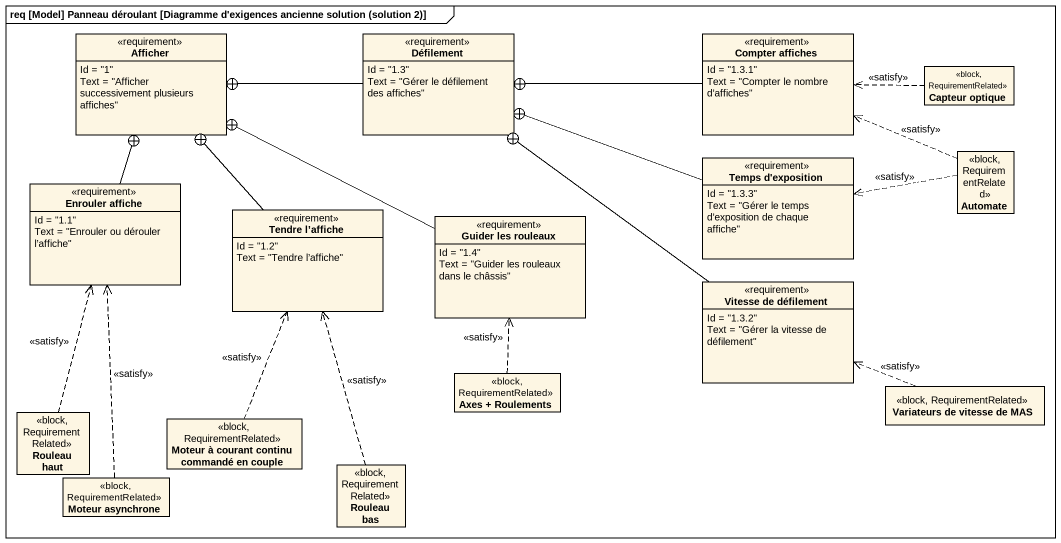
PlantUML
@startuml
mainframe req [Model] Panneau déroulant [Diagramme d'exigences ancienne solution (solution 2)]
hide circle
hide empty members
class Afficher <<requirement>> {
  Id = "1"
  Text = "Afficher successivement plusieurs affiches"
}
class Défilement <<requirement>> {
  Id = "1.3"
  Text = "Gérer le défilement des affiches"
}
class "Compter affiches" as Compter_affiches <<requirement>> {
  Id = "1.3.1"
  Text = "Compter le nombre d’affiches"
}
class "Capteur optique" as Capteur_optique <<block, RequirementRelated>>
class "Temps d'exposition" as Temps_d_exposition <<requirement>> {
  Id = "1.3.3"
  Text = "Gérer le temps d’exposition de chaque affiche"
}
class Automate <<block, RequirementRelated>>
class "Enrouler affiche" as Enrouler_affiche <<requirement>> {
  Id = "1.1"
  Text = "Enrouler ou dérouler l’affiche"
}
class "Tendre l’affiche" as Tendre_l_affiche <<requirement>> {
  Id = "1.2"
  Text = "Tendre l’affiche"
}
class "Guider les rouleaux" as Guider_les_rouleaux <<requirement>> {
  Id = "1.4"
  Text = "Guider les rouleaux dans le châssis"
}
class "Vitesse de défilement" as Vitesse_de_défilement <<requirement>> {
  Id = "1.3.2"
  Text = "Gérer la vitesse de défilement"
}
class "Axes + Roulements" as Axes_Roulements <<block, RequirementRelated>>
class "Variateurs de vitesse de MAS" as Variateurs_de_vitesse_de_MAS <<block, RequirementRelated>>
class "Rouleau haut" as Rouleau_haut <<block, RequirementRelated>>
class "Moteur à courant continu commandé en couple" as Moteur_à_courant_continu <<block, RequirementRelated>>
class "Rouleau bas" as Rouleau_bas <<block, RequirementRelated>>
class "Moteur asynchrone" as Moteur_asynchrone <<block, RequirementRelated>>
Défilement -left-+ Afficher
Compter_affiches -left-+ Défilement
Capteur_optique .left.> Compter_affiches : <<satisfy>>
Temps_d_exposition -left-+ Défilement
Automate .left.> Compter_affiches : <<satisfy>>
Automate .left.> Temps_d_exposition : <<satisfy>>
Enrouler_affiche -up-+ Afficher
Tendre_l_affiche -up-+ Afficher
Guider_les_rouleaux -left-+ Afficher
Vitesse_de_défilement -up-+ Défilement
Axes_Roulements .up.> Guider_les_rouleaux : <<satisfy>>
Variateurs_de_vitesse_de_MAS .left.> Vitesse_de_défilement : <<satisfy>>
Rouleau_haut .up.> Enrouler_affiche : <<satisfy>>
Moteur_à_courant_continu .up.> Tendre_l_affiche : <<satisfy>>
Rouleau_bas .up.> Tendre_l_affiche : <<satisfy>>
Moteur_asynchrone .up.> Enrouler_affiche : <<satisfy>>
@enduml
